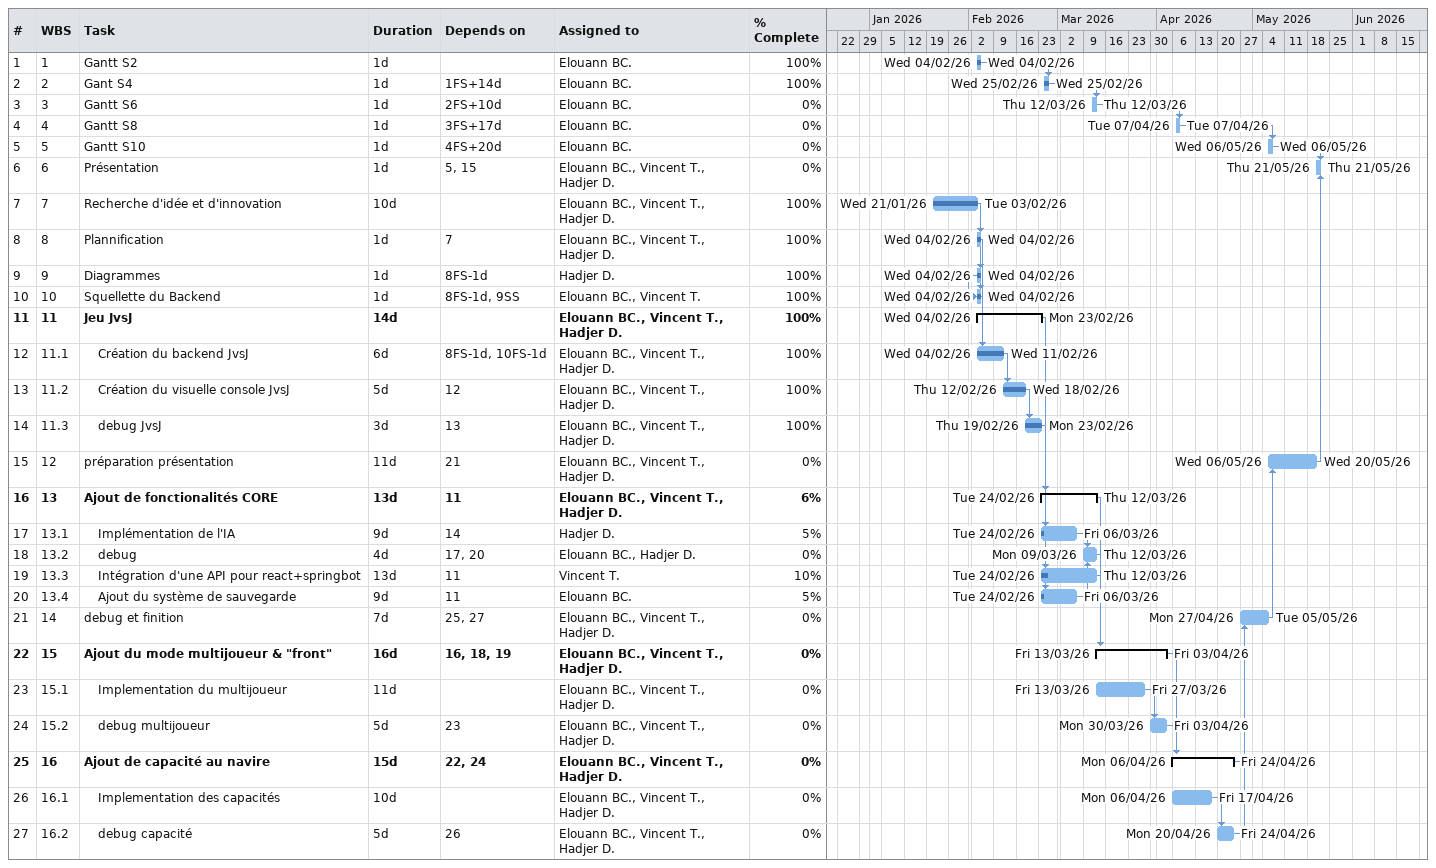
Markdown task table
| ID | WBS | Task | Duration | Start | Finish | Predecessors | Resources | % complete |
|---|---|---|---|---|---|---|---|---|
| 1 | 1 | Gantt S2 | 1d | 2026-02-04 | 2026-02-04 |  | Elouann BC. | 100 |
| 2 | 2 | Gant S4 | 1d | 2026-02-25 | 2026-02-25 | 1FS+14d | Elouann BC. | 100 |
| 3 | 3 | Gantt S6 | 1d | 2026-03-12 | 2026-03-12 | 2FS+10d | Elouann BC. | 0 |
| 4 | 4 | Gantt S8 | 1d | 2026-04-07 | 2026-04-07 | 3FS+17d | Elouann BC. | 0 |
| 5 | 5 | Gantt S10 | 1d | 2026-05-06 | 2026-05-06 | 4FS+20d | Elouann BC. | 0 |
| 6 | 6 | Présentation | 1d | 2026-05-21 | 2026-05-21 | 5, 15 | Elouann BC., Vincent T., Hadjer D. | 0 |
| 7 | 7 | Recherche d'idée et d'innovation | 10d | 2026-01-21 | 2026-02-03 |  | Elouann BC., Vincent T., Hadjer D. | 100 |
| 8 | 8 | Plannification | 1d | 2026-02-04 | 2026-02-04 | 7 | Elouann BC., Vincent T., Hadjer D. | 100 |
| 9 | 9 | Diagrammes | 1d | 2026-02-04 | 2026-02-04 | 8FS-1d | Hadjer D. | 100 |
| 10 | 10 | Squellette du Backend | 1d | 2026-02-04 | 2026-02-04 | 8FS-1d, 9SS | Elouann BC., Vincent T. | 100 |
| 11 | 11 | **Jeu JvsJ** | 14d | 2026-02-04 | 2026-02-23 |  | Elouann BC., Vincent T., Hadjer D. | 100 |
| 12 | 11.1 | Création du backend JvsJ | 6d | 2026-02-04 | 2026-02-11 | 8FS-1d, 10FS-1d | Elouann BC., Vincent T., Hadjer D. | 100 |
| 13 | 11.2 | Création du visuelle console JvsJ | 5d | 2026-02-12 | 2026-02-18 | 12 | Elouann BC., Vincent T., Hadjer D. | 100 |
| 14 | 11.3 | debug JvsJ | 3d | 2026-02-19 | 2026-02-23 | 13 | Elouann BC., Vincent T., Hadjer D. | 100 |
| 15 | 12 | préparation présentation | 11d | 2026-05-06 | 2026-05-20 | 21 | Elouann BC., Vincent T., Hadjer D. | 0 |
| 16 | 13 | **Ajout de fonctionalités CORE** | 13d | 2026-02-24 | 2026-03-12 | 11 | Elouann BC., Vincent T., Hadjer D. | 6 |
| 17 | 13.1 | Implémentation de l'IA | 9d | 2026-02-24 | 2026-03-06 | 14 | Hadjer D. | 5 |
| 18 | 13.2 | debug | 4d | 2026-03-09 | 2026-03-12 | 17, 20 | Elouann BC., Hadjer D. | 0 |
| 19 | 13.3 | Intégration d'une API pour react+springbot | 13d | 2026-02-24 | 2026-03-12 | 11 | Vincent T. | 10 |
| 20 | 13.4 | Ajout du système de sauvegarde | 9d | 2026-02-24 | 2026-03-06 | 11 | Elouann BC. | 5 |
| 21 | 14 | debug et finition | 7d | 2026-04-27 | 2026-05-05 | 25, 27 | Elouann BC., Vincent T., Hadjer D. | 0 |
| 22 | 15 | **Ajout du mode multijoueur & "front"** | 16d | 2026-03-13 | 2026-04-03 | 16, 18, 19 | Elouann BC., Vincent T., Hadjer D. | 0 |
| 23 | 15.1 | Implementation du multijoueur | 11d | 2026-03-13 | 2026-03-27 |  | Elouann BC., Vincent T., Hadjer D. | 0 |
| 24 | 15.2 | debug multijoueur | 5d | 2026-03-30 | 2026-04-03 | 23 | Elouann BC., Vincent T., Hadjer D. | 0 |
| 25 | 16 | **Ajout de capacité au navire** | 15d | 2026-04-06 | 2026-04-24 | 22, 24 | Elouann BC., Vincent T., Hadjer D. | 0 |
| 26 | 16.1 | Implementation des capacités | 10d | 2026-04-06 | 2026-04-17 |  | Elouann BC., Vincent T., Hadjer D. | 0 |
| 27 | 16.2 | debug capacité | 5d | 2026-04-20 | 2026-04-24 | 26 | Elouann BC., Vincent T., Hadjer D. | 0 |
